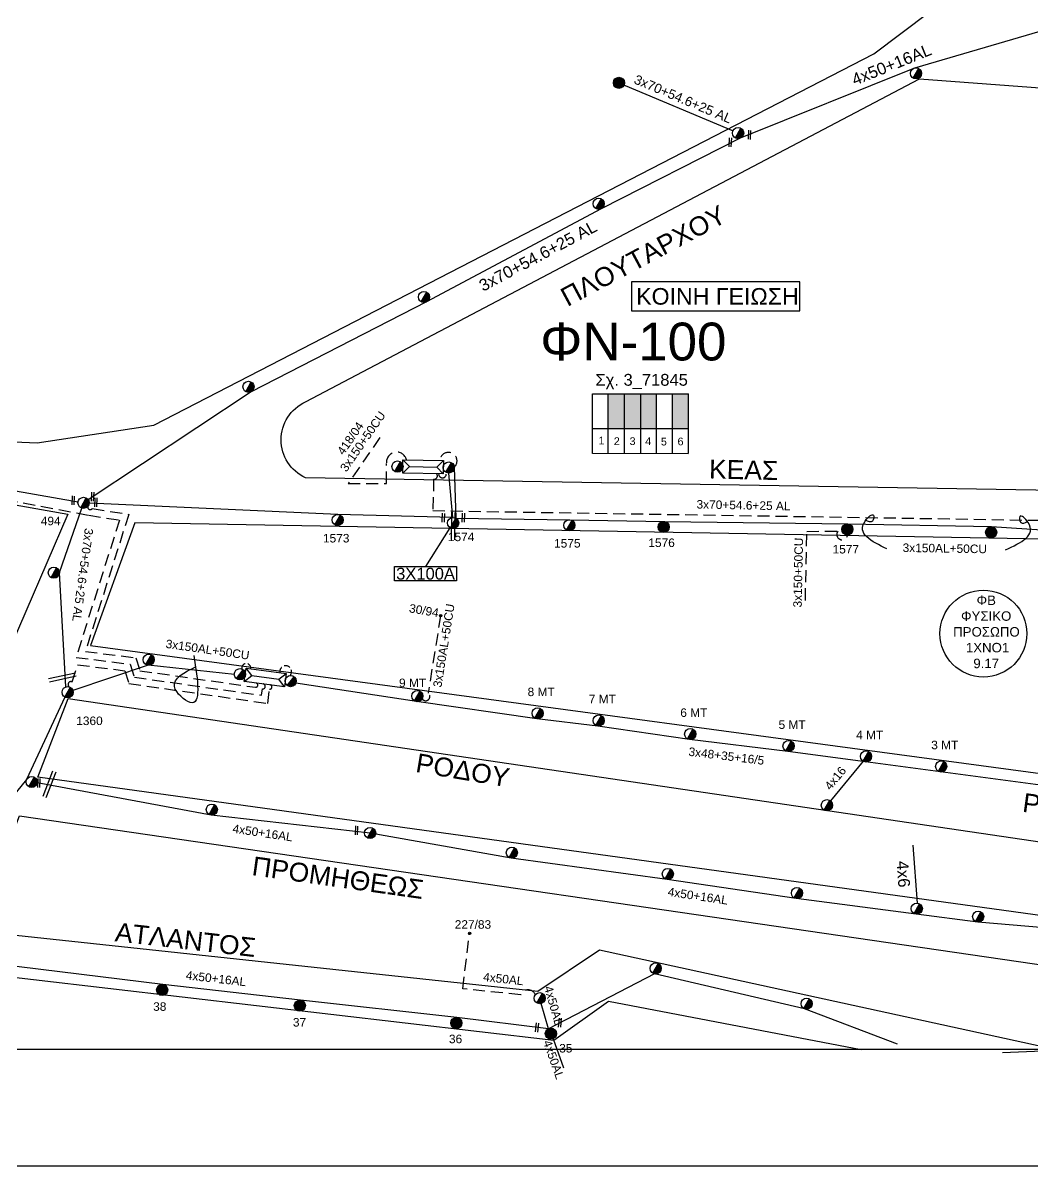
# Model space of a CAD drawing. Header units: millimetres. Extents: x 1421 to 7149, y 883 to 1925.
# Drawn here: x 6191.9 to 6405.1, y 887.4 to 1128.8 of the extents above; entities that cross this region are included whole.
import ezdxf
from ezdxf.enums import TextEntityAlignment as Align

# ---------------------------------------------------------------- set-up
doc = ezdxf.new("R2010")
doc.units = ezdxf.units.MM
doc.linetypes.add('DASHED', pattern=[19.05, 12.7, -6.35])
for name, color, linetype in [('3x150+35', 7, 'DASHED'), ('3x48+35+16_5', 7, 'Continuous'), ('4x6', 7, 'SYN_LINE'), ('Pillar', 7, 'Continuous'), ('Άγνωστα', 7, 'Continuous'), ('Γυμνά εναέρια ΧΤ (3Φ) 4x50AL', 7, 'Continuous'), ('Γυμνά εναέρια ΧΤ και ΦΟΠ (3Φ)   4x50+16AL', 7, 'Continuous'), ('Εναέρια παροχή ΧΤ 4x16', 7, 'SYN_LINE'), ('Επιγραφές - Σχήματα', 7, 'Continuous'), ('Καλώδια ΧΤ   3x150+50CU', 7, 'DASHED'), ('Καλώδια ΧΤ   3x150AL+50CU', 7, 'DASHED'), ('Μηχανική τομή', 7, 'Continuous'), ('Στύλος Ξύλινος', 7, 'Continuous'), ('Στύλος Ξύλινος @ 1', 7, 'Continuous'), ('Στύλος ΦΜ', 7, 'Continuous'), ('Στύλος ΦΜ @ 1', 7, 'Continuous'), ('Συνδέσεις', 7, 'Continuous'), ('Συνεστραμμένα ΧΤ   3x70+54.6+25 AL', 7, 'SYN_LINE'), ('Τομή', 7, 'Continuous'), ('Υποσταθμός εναέριος 2 στύλων', 7, 'Continuous'), ('Υποσταθμός πόλεως', 7, 'Continuous'), ('Υπόβαθρο ΔΕΗ', 7, 'Continuous'), ('Υπόγεια καλώδια Παροχών ΧΤ   4x50AL', 7, 'DASHED')]:
    doc.layers.add(name, color=color, linetype=linetype)
doc.styles.add('arial', font='ARIAL.TTF')
doc.styles.get("Standard").update_dxf_attribs({"font": 'ARIAL.TTF'})
doc.linetypes.add('SYN_LINE', pattern='A,0.5,-0.0001,["/\\/\\/\\/",Standard,S=0.1,R=0,X=0,Y=-0.05],-0.25', length=0.7501)

# ---------------------------------------------------------------- blocks, each defined once
blk = doc.blocks.new('ΥΠΑΡΧΩΝ ΤΣΙΜΕΝΤΕΝΙΟΣ ΣΤΥΛΟΣ')
at = {"layer": 'Στύλος ΦΜ'}
blk.add_hatch(color=256, dxfattribs=at).paths.add_polyline_path([(-1.29, -2.28, 0.574793), (2.62, 0, 0.268822), (1.3, 2.27)])
blk.add_line((-1.29, -2.28), (1.3, 2.27), dxfattribs=at)
blk.add_circle((0, 0), 2.62, dxfattribs=at)
at = {"layer": 'Στύλος ΦΜ', "flags": 4}
for tag, p in [('ΑΡΙΘΜΟΣ', (-4.68, 8.05)), ('ΤΥΠΟΣ', (-4.91, 3.03))]:
    blk.add_attdef(tag, p, '', height=4, dxfattribs=at)
blk = doc.blocks.new('ΥΠΑΡΧΩΝ ΞΥΛΙΝΟΣ ΣΤΥΛΟΣ')
at = {"layer": 'Στύλος Ξύλινος'}
h = blk.add_hatch(color=256, dxfattribs=at)
h.paths.add_polyline_path([(-2.62, 0, 0.270008), (-1.29, -2.28), (1.3, 2.27, 0.576266)])
h.paths.add_polyline_path([(-1.29, -2.28, 0.574793), (2.62, 0, 0.268822), (1.3, 2.27)])
blk.add_line((-1.29, -2.28), (1.3, 2.27), dxfattribs=at)
blk.add_circle((0, 0), 2.62, dxfattribs=at)
at = {"layer": 'Στύλος Ξύλινος', "flags": 4}
for tag, p in [('ΑΡΙΘΜΟΣ', (-4.91, 8.6)), ('ΤΥΠΟΣ', (-4.85, 3.39))]:
    blk.add_attdef(tag, p, '', height=4, dxfattribs=at)
blk = doc.blocks.new('ΥΠΟΣΤΑΘΜΟΣ ΕΝΑΕΡΙΟΣ ΕΠΙ 2 ΣΤΥΛΩΝ')
at = {"layer": 'Υποσταθμός εναέριος 2 στύλων', "linetype": 'Continuous'}
for points in [[(-11.97, -2.11, 0.574793), (-8.45, -0.07, 0.268822), (-9.64, 1.98)], [(9.68, -2.15, 0.574793), (13.19, -0.1, 0.268822), (12.01, 1.95)]]:
    blk.add_hatch(color=256, dxfattribs=at).paths.add_polyline_path(points)
for p, q in [((-11.97, -2.11), (-9.64, 1.98)), ((9.68, -2.15), (12.01, 1.95))]:
    blk.add_line(p, q, dxfattribs=at)
for centre in [(-10.81, -0.07), (10.84, -0.1)]:
    blk.add_circle(centre, 2.36, dxfattribs=at)
at = {"layer": 'Υποσταθμός πόλεως', "linetype": 'Continuous', "ltscale": 40}
blk.add_lwpolyline([(-8.57, 2.82), (8.57, 2.82), (8.57, -2.82), (-8.57, -2.82)], close=True, dxfattribs=at)
for points in [[(-5.75, 0), (-8.57, 2.82)], [(-8.57, -2.82), (-5.75, 0)], [(-5.75, 0), (5.75, 0)], [(5.75, 0), (8.57, 2.82)], [(8.57, -2.82), (5.75, 0)]]:
    blk.add_lwpolyline(points, dxfattribs=at)
at = {"layer": 'Υποσταθμός εναέριος 2 στύλων', "ltscale": 40, "flags": 1}
for tag, p in [('ΜΕΤΑΣΧΗΜΑΤΙΣΜΟΣ', (14.09, 2.51)), ('ΙΣΧΥΣ', (14.07, -0.28)), ('ΑΡΙΘΜΟΣ', (14.19, -3))]:
    blk.add_attdef(tag, p, '', height=1.8, dxfattribs=at)
blk = doc.blocks.new('_ΣΥΝΔΕΣΗ')
at = {"layer": 'Συνδέσεις', "linetype": 'SYN_LINE', "ltscale": 40}
blk.add_hatch(color=256, dxfattribs=at).paths.add_polyline_path([(0.5, -0.01, 1), (-0.5, -0.01, 1)])
at = {"layer": 'Συνδέσεις'}
blk.add_circle((0, -0.01), 0.5, dxfattribs=at)
blk = doc.blocks.new('ΜΗΧΑΝΙΚΗ ΤΟΜΗ')
at = {"layer": 'Μηχανική τομή', "ltscale": 40}
for p, q in [((-3.67, 1.17), (3.91, 1.17)), ((3.91, -0.38), (-3.67, -0.38))]:
    blk.add_line(p, q, dxfattribs=at)
blk = doc.blocks.new('ΤΟΜΗ')
at = {"layer": 'Τομή', "ltscale": 40}
for p, q in [((10.95, 0.22), (-12.13, 0.22)), ((10.95, -2.57), (-12.13, -2.57))]:
    blk.add_line(p, q, dxfattribs=at)

msp = doc.modelspace()

# ---------------------------------------------------------------- hatches: boundary and pattern name
at = {"layer": 'Pillar', "linetype": 'DASHED', "lineweight": -3, "ltscale": 0.2}
h = msp.add_hatch(color=27, dxfattribs=at)
h.dxf.hatch_style = 1
h.paths.add_polyline_path([(6319.04, 1050.48), (6315.62, 1050.48), (6315.62, 1043.12), (6319.04, 1043.11)])
h = msp.add_hatch(color=1, dxfattribs=at)
h.dxf.hatch_style = 1
h.paths.add_polyline_path([(6322.48, 1050.48), (6319.04, 1050.48), (6319.04, 1043.11), (6322.48, 1043.11)])
h = msp.add_hatch(color=85, dxfattribs=at)
h.dxf.hatch_style = 1
h.paths.add_polyline_path([(6325.88, 1050.48), (6322.48, 1050.48), (6322.48, 1043.11), (6325.88, 1043.11)])
h = msp.add_hatch(color=5, dxfattribs=at)
h.dxf.hatch_style = 1
h.paths.add_polyline_path([(6332.56, 1050.48), (6329.17, 1050.48), (6329.17, 1043.1), (6332.56, 1043.1)])

# ---------------------------------------------------------------- linework, layer by layer
at = {"lineweight": -3, "ltscale": 0.1}
for points in [[(4932.72, 1917.4), (7149.36, 1917.4), (7149.36, 887.4), (4932.72, 887.4)], [(5038.25, 1899.55), (6989.1, 1899.55), (6989.1, 911.99), (5038.25, 911.99)]]:
    msp.add_lwpolyline(points, close=True, dxfattribs=at)
at = {"layer": '3x150+35', "color": 5, "lineweight": -3, "ltscale": 0.1}
msp.add_arc((6239.12, 992.54), 0.952, 351.5979, 190.9351, dxfattribs=at)
at = {"layer": '3x150+35', "color": 6, "lineweight": -3, "ltscale": 0.1}
msp.add_arc((6247.44, 991.79), 1.25, 319.3737, 189.5891, dxfattribs=at)
at = {"layer": '3x48+35+16_5', "color": 6, "lineweight": -3, "ltscale": 0.2}
msp.add_lwpolyline([(6446.76, 963.25), (6420.48, 966.11), (6409, 967.57), (6385.76, 970.62), (6369.89, 972.73), (6353.51, 974.92), (6332.76, 977.45), (6313.4, 980.32), (6300.52, 981.83), (6275.08, 985.46), (6249.59, 989.36)], dxfattribs=at)
at = {"layer": '4x6', "color": 85, "lineweight": -3, "ltscale": 15}
msp.add_lwpolyline([(6380.9, 942.93), (6379.98, 955.13)], dxfattribs=at)
at = {"layer": 'Pillar', "lineweight": -3, "ltscale": 40}
for points in [[(6312.28, 1037.84), (6312.28, 1050.48), (6332.56, 1050.48)], [(6315.6, 1037.84), (6315.6, 1050.48)], [(6319.04, 1037.83), (6319.04, 1050.48)], [(6322.48, 1037.83), (6322.48, 1050.48)], [(6325.78, 1037.83), (6325.78, 1050.48)], [(6329.17, 1037.82), (6329.17, 1050.48)], [(6332.56, 1037.94), (6332.56, 1050.48)], [(6312.28, 1043.12), (6332.56, 1043.1)], [(6332.56, 1037.81), (6332.56, 1037.81), (6312.28, 1037.84)]]:
    msp.add_lwpolyline(points, dxfattribs=at)
at = {"layer": 'Άγνωστα', "lineweight": -3, "ltscale": 0.1}
msp.add_line((6277.07, 1014.01), (6282.19, 1022.19), dxfattribs=at)
msp.add_lwpolyline([(6283.55, 1011), (6270.42, 1011), (6270.42, 1014.01), (6283.55, 1014.01)], close=True, dxfattribs=at)
msp.add_circle((6394.83, 999.83), 9.18, dxfattribs=at)
for points in [[(6374.44, 1017.71), (6369.84, 1023.6), (6371.62, 1024.81), (6371.39, 1023.57), (6369.93, 1023.78)], [(6399.48, 1017.55), (6404.27, 1023.29), (6402.53, 1024.56), (6402.72, 1023.31), (6404.18, 1023.48)], [(6228.04, 995.23), (6227.25, 985.31), (6223.96, 988.63), (6228.55, 992.87)]]:
    msp.add_spline(points, degree=3, dxfattribs=at)
at = {"layer": 'Γυμνά εναέρια ΧΤ (3Φ) 4x50AL', "color": 27, "lineweight": -3, "ltscale": 0.2}
for points in [[(6302.93, 916.42), (6301.42, 921.73)], [(6303.96, 914.3), (6306.13, 908.12)]]:
    msp.add_lwpolyline(points, dxfattribs=at)
at = {"layer": 'Γυμνά εναέρια ΧΤ και ΦΟΠ (3Φ)   4x50+16AL', "color": 27, "lineweight": -3, "ltscale": 0.2}
for p, q in [((6221.48, 925.77), (6164.76, 932.7)), ((6325.35, 927.99), (6302.93, 916.42)), ((6357.06, 920.59), (6325.35, 927.99)), ((6250.57, 922.45), (6221.48, 925.77)), ((6283.62, 918.77), (6250.57, 922.45)), ((6376.65, 913.14), (6357.06, 920.59)), ((6302.93, 916.42), (6283.62, 918.77)), ((6407.31, 911.66), (6398.85, 911.29))]:
    msp.add_line(p, q, dxfattribs=at)
at = {"layer": 'Γυμνά εναέρια ΧΤ και ΦΟΠ (3Φ)   4x50+16AL', "color": 1, "linetype": 'Continuous', "lineweight": -3, "ltscale": 0.2}
msp.add_lwpolyline([(6435.88, 1125.61), (6406.78, 1126.94), (6380.28, 1119.23), (6343.46, 1104.41)], dxfattribs=at)
at = {"layer": 'Γυμνά εναέρια ΧΤ και ΦΟΠ (3Φ)   4x50+16AL', "color": 5, "linetype": 'SYN_LINE', "lineweight": -3, "ltscale": 20}
msp.add_lwpolyline([(6236.6, 991.17), (6218.39, 993.14), (6202.49, 987.83)], dxfattribs=at)
at = {"layer": 'Γυμνά εναέρια ΧΤ και ΦΟΠ (3Φ)   4x50+16AL', "color": 5, "lineweight": -3, "ltscale": 0.2}
msp.add_lwpolyline([(6200.79, 986.44), (6192.72, 969.01), (6164.21, 934.01)], dxfattribs=at)
at = {"layer": 'Γυμνά εναέρια ΧΤ και ΦΟΠ (3Φ)   4x50+16AL', "color": 85, "lineweight": -3, "ltscale": 0.2}
msp.add_lwpolyline([(6425.1, 936.24), (6393.62, 938.9), (6380.61, 940.59), (6355.29, 943.88), (6328, 947.93), (6295.06, 952.4), (6265.28, 957.73), (6231.68, 961.51), (6194.94, 968.3)], dxfattribs=at)
at = {"layer": 'Εναέρια παροχή ΧΤ 4x16', "color": 6, "lineweight": -3, "ltscale": 12}
msp.add_lwpolyline([(6369.46, 972.87), (6362.52, 964.51)], dxfattribs=at)
at = {"layer": 'Εναέρια παροχή ΧΤ 4x16', "color": 27, "linetype": 'DASHED', "lineweight": -3, "ltscale": 0.2}
msp.add_arc((6281.83, 1036.28), 1.81, 312.809, 176.3853, dxfattribs=at)
at = {"layer": 'Επιγραφές - Σχήματα', "color": 190, "lineweight": -3}
msp.add_lwpolyline([(6320.51, 1067.95), (6356.03, 1067.95), (6356.03, 1074.13), (6320.51, 1074.13)], close=True, dxfattribs=at)
at = {"layer": 'Καλώδια ΧΤ   3x150+50CU', "color": 5, "lineweight": -3, "ltscale": 0.2}
msp.add_lwpolyline([(6267.35, 1041.22), (6260.61, 1031.5), (6268.76, 1031.54), (6268.76, 1035.74, -0.946256), (6272.96, 1036.51)], format="xyb", dxfattribs=at)
at = {"layer": 'Καλώδια ΧΤ   3x150+50CU', "color": 27, "lineweight": -3, "ltscale": 0.2}
msp.add_lwpolyline([(6357.23, 1006.85), (6357.52, 1021.41), (6364.13, 1021.49, 1.365995), (6366.14, 1020.65)], format="xyb", dxfattribs=at)
at = {"layer": 'Καλώδια ΧΤ   3x150+50CU', "color": 1, "lineweight": -3, "ltscale": 0.2}
msp.add_arc((6280.57, 1033.52), 0.81, 175.7759, 27.0018, dxfattribs=at)
at = {"layer": 'Καλώδια ΧΤ   3x150AL+50CU', "color": 2, "lineweight": -3, "ltscale": 0.2}
msp.add_lwpolyline([(6163.86, 1036, -0.787497), (6167.59, 1035.53), (6170.15, 1034.96), (6169.55, 1031.7), (6205.85, 1024.81), (6212.34, 1023.79), (6203.17, 994.81), (6214.63, 993.35), (6215.48, 990.64), (6242.36, 986.8), (6242.54, 988.16, 0.998894), (6242.69, 989.21)], format="xyb", dxfattribs=at)
at = {"layer": 'Καλώδια ΧΤ   3x150AL+50CU', "color": 85, "linetype": 'DASHED', "lineweight": -3, "ltscale": 0.2}
msp.add_lwpolyline([(6279.3, 1033.59, -0.735611), (6278.7, 1032.45), (6278.53, 1025.79), (6476.75, 1022.64), (6485.34, 1010.73), (6484.4, 1009.65), (6491.92, 1003.33), (6493.72, 1004.72, 0.836321), (6494.68, 1005.47)], format="xyb", dxfattribs=at)
at = {"layer": 'Καλώδια ΧΤ   3x150AL+50CU', "color": 30, "lineweight": -3, "ltscale": 0.2}
msp.add_lwpolyline([(6205.64, 1026.67, 0.790144), (6206.6, 1026.21), (6214.3, 1025), (6205.14, 996.07), (6215.77, 994.72), (6216.63, 991.99), (6241.08, 988.5), (6241.08, 988.5, 0.932706), (6241.2, 989.41)], format="xyb", dxfattribs=at)
at = {"layer": 'Καλώδια ΧΤ   3x150AL+50CU', "color": 6, "lineweight": -3, "ltscale": 0.2}
msp.add_lwpolyline([(6280.16, 1003.6), (6277.54, 987.24, -1.208359), (6276.28, 986.06)], format="xyb", dxfattribs=at)
at = {"layer": 'Καλώδια ΧΤ   3x150AL+50CU', "color": 85, "lineweight": -3, "ltscale": 0.2}
msp.add_lwpolyline([(6201.72, 988.59, -0.909534), (6202.33, 989.64), (6203.5, 993.26), (6213.48, 991.98), (6214.33, 989.28), (6243.65, 985.1), (6244.05, 988.08, 0.929944), (6244.17, 989.01)], format="xyb", dxfattribs=at)
at = {"layer": 'Συνεστραμμένα ΧΤ   3x70+54.6+25 AL', "color": 1, "linetype": 'SYN_LINE', "lineweight": -3, "ltscale": 20}
for points in [[(6317.84, 1116.11), (6341.94, 1105.96)], [(6343.46, 1104.41), (6314.08, 1089.53), (6277.21, 1069.86), (6240.13, 1050.88), (6205.73, 1028.09)]]:
    msp.add_lwpolyline(points, dxfattribs=at)
at = {"layer": 'Συνεστραμμένα ΧΤ   3x70+54.6+25 AL', "color": 30, "lineweight": -3, "ltscale": 20}
msp.add_lwpolyline([(6203.58, 1027.58), (6165.44, 1034.27), (6125.06, 1041.13), (6112.27, 1043.75), (6098.76, 1045.73), (6075.84, 1049.49), (6044.64, 1054.23)], dxfattribs=at)
at = {"layer": 'Συνεστραμμένα ΧΤ   3x70+54.6+25 AL', "color": 1, "lineweight": -3, "ltscale": 10, "flags": 128}
msp.add_lwpolyline([(6281.87, 1033.72), (6282.71, 1024.36)], dxfattribs=at)
at = {"layer": 'Συνεστραμμένα ΧΤ   3x70+54.6+25 AL', "color": 27, "lineweight": -3, "ltscale": 10}
msp.add_lwpolyline([(6283.06, 1034.95), (6283.4, 1024.21)], dxfattribs=at)
at = {"layer": 'Συνεστραμμένα ΧΤ   3x70+54.6+25 AL', "color": 27, "lineweight": -3, "ltscale": 20}
msp.add_lwpolyline([(6283.4, 1024.21), (6307.45, 1023.87), (6327.51, 1023.5), (6366.17, 1023.01), (6396.55, 1022.41), (6408.23, 1021.68), (6429.9, 1022.05), (6457.33, 1021.37), (6474.79, 1021.16), (6514.63, 1030.13)], dxfattribs=at)
at = {"layer": 'Συνεστραμμένα ΧΤ   3x70+54.6+25 AL', "color": 85, "lineweight": -3, "ltscale": 20}
msp.add_lwpolyline([(6200.99, 988.57), (6199.65, 1012.74), (6204.36, 1026.33)], dxfattribs=at)
at = {"layer": 'Συνεστραμμένα ΧΤ   3x70+54.6+25 AL', "color": 1, "lineweight": -3, "ltscale": 20, "flags": 128}
msp.add_lwpolyline([(6282.71, 1024.36), (6258.45, 1024.99), (6205.93, 1027.39)], dxfattribs=at)
at = {"layer": 'Υπόβαθρο ΔΕΗ', "lineweight": -3, "ltscale": 0.2}
msp.add_lwpolyline([(6383.34, 1131.02, 0.083198), (6390.55, 1175.34, 0.089178), (6386.84, 1189.81), (5964.69, 1083.95, 0.847432), (5964.69, 1077.69), (6168.83, 1041.26), (6194.95, 1040.11), (6219.57, 1043.82), (6371.65, 1122.23)], format="xyb", close=True, dxfattribs=at)
msp.add_lwpolyline([(6251.62, 1032.73, -0.641343), (6251.62, 1048.74), (6381.35, 1116.94), (6562.49, 1103.45)], format="xyb", dxfattribs=at)
for points in [[(6564.35, 1099.05), (6539.42, 1081.67), (6497.6, 1028.59), (6251.62, 1032.73)], [(6078.81, 911.29), (6133.86, 1036.99), (6201.42, 1025.05), (6152.55, 911.99)], [(6407.06, 912.66), (6313.73, 933.02), (6300.7, 924.27), (6181.82, 937.03), (6191.24, 961.35), (6419.13, 928.11), (6407.06, 912.66)], [(6170.3, 911.99), (6178.42, 928.64), (6304.08, 914.01), (6315.65, 922.24), (6369.03, 911.99)]]:
    msp.add_lwpolyline(points, dxfattribs=at)
for points in [[(6478.29, 1018.48), (6215.55, 1023.24), (6206.24, 997.29), (6447.69, 964.8), (6483.81, 1010.7)], [(6435.38, 951.61), (6435.79, 949.92), (6426.2, 937.63), (6195.12, 969.52), (6201.53, 986.15)]]:
    msp.add_lwpolyline(points, close=True, dxfattribs=at)
at = {"layer": 'Υπόγεια καλώδια Παροχών ΧΤ   4x50AL', "color": 27, "lineweight": -3, "ltscale": 0.2}
msp.add_lwpolyline([(6300.18, 923.6, 0.677315), (6297.12, 923.55), (6284.84, 924.86), (6286.28, 936.54)], format="xyb", dxfattribs=at)

# ---------------------------------------------------------------- block references
at = {"layer": 'Μηχανική τομή', "lineweight": -3}
for p, xscale, yscale, zscale, rotation in [((6345.33, 1105.16), 0.2500000000000124, 0.2500000000000124, 0.2500000000000124, 267.6485671368781), ((6341.26, 1103.59), 0.2500000000000124, 0.2500000000000124, 0.2500000000000124, 267.6485671368781), ((6202.45, 1027.97), 0.2500000000000124, 0.2500000000000124, 0.2500000000000124, 267.6485671368781), ((6206.56, 1028.75), 0.2500000000000124, 0.2500000000000124, 0.2500000000000124, 267.6485671368781), ((6207.25, 1027.6), 0.2500000000000124, 0.2500000000000124, 0.2500000000000124, 267.6485671368781), ((6280.66, 1024.31), 0.2500000000000124, 0.2500000000000124, 0.2500000000000124, 267.6485671368781), ((6284.87, 1024.36), 0.2500000000000124, 0.2500000000000124, 0.2500000000000124, 267.6485671368781), ((6195.2, 968.34), 0.2500000000000124, 0.2500000000000124, 0.2500000000000124, 267.6485671368781), ((6262.32, 958.3), 0.2500000000000124, 0.2500000000000124, 0.2500000000000124, 267.6485671368781), ((6300.63, 916.63), 0.250000000000208, 0.250000000000208, 0.250000000000208, 84.3788264927295), ((6305.48, 917.65), 0.250000000000208, 0.250000000000208, 0.250000000000208, 84.3788264927295)]:
    msp.add_blockref('ΜΗΧΑΝΙΚΗ ΤΟΜΗ', p, dxfattribs=dict(at, xscale=xscale, yscale=yscale, zscale=zscale, rotation=rotation))
at = {"layer": 'Στύλος Ξύλινος @ 1', "lineweight": -3, "ltscale": 40, "xscale": 0.4499999999998181, "yscale": 0.4499999999998181, "zscale": 0.4499999999998181}
for p in [(6317.84, 1116.11), (6396.47, 1021.23)]:
    msp.add_blockref('ΥΠΑΡΧΩΝ ΞΥΛΙΝΟΣ ΣΤΥΛΟΣ', p, dxfattribs=at)
at = {"layer": 'Στύλος Ξύλινος @ 1', "lineweight": -3, "ltscale": 40}
ref = msp.add_blockref('ΥΠΑΡΧΩΝ ΞΥΛΙΝΟΣ ΣΤΥΛΟΣ', (6327.29, 1022.35), dxfattribs=dict(at, xscale=0.4499999999998181, yscale=0.4499999999998181, zscale=0.4499999999998181))
ref.add_attrib('ΑΡΙΘΜΟΣ', '1576', (6324.05, 1018.11), dxfattribs={"layer": 'Στύλος Ξύλινος', "height": 1.8, "flags": 4})
ref = msp.add_blockref('ΥΠΑΡΧΩΝ ΞΥΛΙΝΟΣ ΣΤΥΛΟΣ', (6366.1, 1021.83), dxfattribs=dict(at, xscale=0.4499999999998181, yscale=0.4499999999998181, zscale=0.4499999999998181))
ref.add_attrib('ΑΡΙΘΜΟΣ', '1577', (6362.97, 1016.75), dxfattribs={"layer": 'Στύλος Ξύλινος', "height": 1.8, "flags": 4})
ref = msp.add_blockref('ΥΠΑΡΧΩΝ ΞΥΛΙΝΟΣ ΣΤΥΛΟΣ', (6221.35, 924.6), dxfattribs=dict(at, xscale=0.4499999999998181, yscale=0.4499999999998181, zscale=0.4499999999998181))
ref.add_attrib('ΑΡΙΘΜΟΣ', '38', (6219.45, 920.19), dxfattribs={"layer": 'Στύλος Ξύλινος', "height": 1.8, "flags": 4})
ref = msp.add_blockref('ΥΠΑΡΧΩΝ ΞΥΛΙΝΟΣ ΣΤΥΛΟΣ', (6250.44, 921.28), dxfattribs=dict(at, xscale=0.4499999999998181, yscale=0.4499999999998181, zscale=0.4499999999998181))
ref.add_attrib('ΑΡΙΘΜΟΣ', '37', (6248.97, 916.87), dxfattribs={"layer": 'Στύλος Ξύλινος', "height": 1.8, "flags": 4})
ref = msp.add_blockref('ΥΠΑΡΧΩΝ ΞΥΛΙΝΟΣ ΣΤΥΛΟΣ', (6283.48, 917.6), dxfattribs=dict(at, xscale=0.4499999999998181, yscale=0.4499999999998181, zscale=0.4499999999998181))
ref.add_attrib('ΑΡΙΘΜΟΣ', '36', (6281.93, 913.35), dxfattribs={"layer": 'Στύλος Ξύλινος', "height": 1.8, "flags": 4})
ref = msp.add_blockref('ΥΠΑΡΧΩΝ ΞΥΛΙΝΟΣ ΣΤΥΛΟΣ', (6303.47, 915.37), dxfattribs=dict(at, xscale=0.4499999999998181, yscale=0.4499999999998181, zscale=0.4499999999998181))
ref.add_attrib('ΑΡΙΘΜΟΣ', '35', (6305.22, 911.39), dxfattribs={"layer": 'Στύλος Ξύλινος', "height": 1.8, "flags": 4})
at = {"layer": 'Στύλος ΦΜ @ 1', "lineweight": -3, "ltscale": 40, "xscale": 0.4499999999998181, "yscale": 0.4499999999998181, "zscale": 0.4499999999998181}
for p in [(6380.6, 1118.1), (6343.02, 1105.5), (6313.55, 1090.58), (6276.65, 1070.9), (6239.59, 1051.93), (6198.47, 1012.68), (6218.52, 994.31), (6193.79, 968.51), (6231.85, 962.67), (6361.77, 963.6), (6265.28, 957.73), (6295.22, 953.57), (6328.17, 949.09), (6355.44, 945.05), (6380.76, 941.76), (6393.72, 940.07), (6325.61, 929.14), (6301.1, 922.86), (6357.48, 921.69)]:
    msp.add_blockref('ΥΠΑΡΧΩΝ ΤΣΙΜΕΝΤΕΝΙΟΣ ΣΤΥΛΟΣ', p, dxfattribs=at)
at = {"layer": 'Στύλος ΦΜ @ 1', "lineweight": -3, "ltscale": 40}
ref = msp.add_blockref('ΥΠΑΡΧΩΝ ΤΣΙΜΕΝΤΕΝΙΟΣ ΣΤΥΛΟΣ', (6204.75, 1027.44), dxfattribs=dict(at, xscale=0.4499999999998181, yscale=0.4499999999998181, zscale=0.4499999999998181))
ref.add_attrib('ΑΡΙΘΜΟΣ', '494', (6195.71, 1022.7), dxfattribs={"layer": 'Στύλος ΦΜ', "height": 1.8, "flags": 4})
ref = msp.add_blockref('ΥΠΑΡΧΩΝ ΤΣΙΜΕΝΤΕΝΙΟΣ ΣΤΥΛΟΣ', (6258.42, 1023.82), dxfattribs=dict(at, xscale=0.4499999999998181, yscale=0.4499999999998181, zscale=0.4499999999998181))
ref.add_attrib('ΑΡΙΘΜΟΣ', '1573', (6255.32, 1019.07), dxfattribs={"layer": 'Στύλος ΦΜ', "height": 1.8, "flags": 4})
ref = msp.add_blockref('ΥΠΑΡΧΩΝ ΤΣΙΜΕΝΤΕΝΙΟΣ ΣΤΥΛΟΣ', (6282.81, 1023.19), dxfattribs=dict(at, xscale=0.4499999999998181, yscale=0.4499999999998181, zscale=0.4499999999998181))
ref.add_attrib('ΑΡΙΘΜΟΣ', '1574', (6281.71, 1019.35), dxfattribs={"layer": 'Στύλος ΦΜ', "height": 1.8, "flags": 4})
ref = msp.add_blockref('ΥΠΑΡΧΩΝ ΤΣΙΜΕΝΤΕΝΙΟΣ ΣΤΥΛΟΣ', (6307.37, 1022.7), dxfattribs=dict(at, xscale=0.4499999999998181, yscale=0.4499999999998181, zscale=0.4499999999998181))
ref.add_attrib('ΑΡΙΘΜΟΣ', '1575', (6304.14, 1018), dxfattribs={"layer": 'Στύλος ΦΜ', "height": 1.8, "flags": 4})
ref = msp.add_blockref('ΥΠΑΡΧΩΝ ΤΣΙΜΕΝΤΕΝΙΟΣ ΣΤΥΛΟΣ', (6275.25, 986.63), dxfattribs=dict(at, xscale=0.4499999999998181, yscale=0.4499999999998181, zscale=0.4499999999998181))
ref.add_attrib('ΑΡΙΘΜΟΣ', '9 MT', (6271.39, 988.53), dxfattribs={"layer": 'Στύλος ΦΜ', "height": 1.8, "flags": 4})
ref = msp.add_blockref('ΥΠΑΡΧΩΝ ΤΣΙΜΕΝΤΕΝΙΟΣ ΣΤΥΛΟΣ', (6201.38, 987.46), dxfattribs=dict(at, xscale=0.4499999999998181, yscale=0.4499999999998181, zscale=0.4499999999998181))
ref.add_attrib('ΑΡΙΘΜΟΣ', '1360', (6203.2, 980.52), dxfattribs={"layer": 'Στύλος ΦΜ', "height": 1.8, "flags": 4})
ref = msp.add_blockref('ΥΠΑΡΧΩΝ ΤΣΙΜΕΝΤΕΝΙΟΣ ΣΤΥΛΟΣ', (6300.66, 983), dxfattribs=dict(at, xscale=0.4499999999998181, yscale=0.4499999999998181, zscale=0.4499999999998181))
ref.add_attrib('ΑΡΙΘΜΟΣ', '8 MT', (6298.55, 986.63), dxfattribs={"layer": 'Στύλος ΦΜ', "height": 1.8, "flags": 4})
ref = msp.add_blockref('ΥΠΑΡΧΩΝ ΤΣΙΜΕΝΤΕΝΙΟΣ ΣΤΥΛΟΣ', (6313.57, 981.48), dxfattribs=dict(at, xscale=0.4499999999998181, yscale=0.4499999999998181, zscale=0.4499999999998181))
ref.add_attrib('ΑΡΙΘΜΟΣ', '7 MT', (6311.47, 985.11), dxfattribs={"layer": 'Στύλος ΦΜ', "height": 1.8, "flags": 4})
ref = msp.add_blockref('ΥΠΑΡΧΩΝ ΤΣΙΜΕΝΤΕΝΙΟΣ ΣΤΥΛΟΣ', (6332.9, 978.62), dxfattribs=dict(at, xscale=0.4499999999998181, yscale=0.4499999999998181, zscale=0.4499999999998181))
ref.add_attrib('ΑΡΙΘΜΟΣ', '6 MT', (6330.8, 982.24), dxfattribs={"layer": 'Στύλος ΦΜ', "height": 1.8, "flags": 4})
ref = msp.add_blockref('ΥΠΑΡΧΩΝ ΤΣΙΜΕΝΤΕΝΙΟΣ ΣΤΥΛΟΣ', (6353.67, 976.09), dxfattribs=dict(at, xscale=0.4499999999998181, yscale=0.4499999999998181, zscale=0.4499999999998181))
ref.add_attrib('ΑΡΙΘΜΟΣ', '5 MT', (6351.56, 979.71), dxfattribs={"layer": 'Στύλος ΦΜ', "height": 1.8, "flags": 4})
ref = msp.add_blockref('ΥΠΑΡΧΩΝ ΤΣΙΜΕΝΤΕΝΙΟΣ ΣΤΥΛΟΣ', (6370.04, 973.89), dxfattribs=dict(at, xscale=0.4499999999998181, yscale=0.4499999999998181, zscale=0.4499999999998181))
ref.add_attrib('ΑΡΙΘΜΟΣ', '4 MT', (6367.94, 977.52), dxfattribs={"layer": 'Στύλος ΦΜ', "height": 1.8, "flags": 4})
ref = msp.add_blockref('ΥΠΑΡΧΩΝ ΤΣΙΜΕΝΤΕΝΙΟΣ ΣΤΥΛΟΣ', (6385.91, 971.78), dxfattribs=dict(at, xscale=0.4499999999998181, yscale=0.4499999999998181, zscale=0.4499999999998181))
ref.add_attrib('ΑΡΙΘΜΟΣ', '3 MT', (6383.81, 975.41), dxfattribs={"layer": 'Στύλος ΦΜ', "height": 1.8, "flags": 4})
at = {"layer": 'Συνδέσεις', "lineweight": -3, "xscale": 0.4777242751392805, "yscale": 0.4777242751392805, "zscale": 0.4777242751392805}
for p in [(6280.16, 1003.6), (6286.29, 936.54)]:
    msp.add_blockref('_ΣΥΝΔΕΣΗ', p, dxfattribs=at)
at = {"layer": 'Τομή', "lineweight": -3}
for p, xscale, yscale, zscale, rotation in [((6282.52, 1022.7), 0.2500000000007357, 0.2500000000007357, 0.2500000000007357, 89.18087173927908), ((6200.19, 990.31), 0.2500000000002991, 0.2500000000002991, 0.2500000000002991, 192.2486155298858), ((6197.8, 967.81), 0.2500000000003888, 0.2500000000003888, 0.2500000000003888, 248.917740558956)]:
    msp.add_blockref('ΤΟΜΗ', p, dxfattribs=dict(at, xscale=xscale, yscale=yscale, zscale=zscale, rotation=rotation))
at = {"layer": 'Υποσταθμός εναέριος 2 στύλων', "lineweight": -3}
for p, xscale, yscale, zscale, rotation in [((6276.47, 1035.04), 0.4999999999999999, 0.4999999999999999, 0.4999999999999999, 359.0350486397219), ((6243.13, 990.57), 0.4999999999999998, 0.4999999999999998, 0.4999999999999998, 352.3360740746936)]:
    msp.add_blockref('ΥΠΟΣΤΑΘΜΟΣ ΕΝΑΕΡΙΟΣ ΕΠΙ 2 ΣΤΥΛΩΝ', p, dxfattribs=dict(at, xscale=xscale, yscale=yscale, zscale=zscale, rotation=rotation))

# ---------------------------------------------------------------- texts
at = {"lineweight": -3, "ltscale": 40, "char_height": 4, "width": 64.8866, "attachment_point": 1, "style": 'arial'}
for s, insert, rotation in [('ΠΛΟΥΤΑΡΧΟΥ', (6305.06, 1072.29), 28.1538), ('ΚΕΑΣ', (6336.93, 1036.59), 358.6275), ('ΡΟΔΟΥ', (6275.37, 974.6), 350.5004), ('ΡΟΔΟΥ', (6403.45, 966.2), 352.2831), ('ΠΡΟΜΗΘΕΩΣ', (6240.7, 952.82), 352), ('ΑΤΛΑΝΤΟΣ', (6211.7, 938.87), 353.5313)]:
    msp.add_mtext(s, dxfattribs=dict(at, insert=insert, rotation=rotation))
at = {"layer": 'Pillar', "lineweight": -3, "ltscale": 30, "char_height": 1.63, "width": 11.2573, "attachment_point": 1}
for s, insert in [('1', (6313.52, 1041.4)), ('2', (6316.76, 1041.27)), ('3', (6320.09, 1041.27)), ('4', (6323.39, 1041.27)), ('5', (6326.7, 1041.18)), ('6', (6330.22, 1041.21))]:
    msp.add_mtext(s, dxfattribs=dict(at, insert=insert))
at = {"layer": 'Άγνωστα', "lineweight": -3, "ltscale": 0.1}
for s, height, rotation, p in [(' 4x50+16AL', 2.5, 21.9357, (6374.97, 1119.79)), ('3x70+54.6+25 AL', 2, 337.1559, (6331.39, 1112.7)), ('3x70+54.6+25 AL', 2.5, 28.0795, (6300.72, 1079.57)), ('3x150+50CU', 1.8, 55.281, (6263.73, 1040.4)), ('418/04', 1.8, 55.281, (6261.11, 1041.06)), ('3x70+54.6+25 AL', 1.8, 358.8673, (6344.16, 1026.94)), ('3x70+54.6+25 AL', 1.8, 262.2469, (6204.59, 1012.23)), ('3x150+50CU', 1.8, 88.824, (6355.7, 1012.72)), ('3x150AL+50CU', 1.8, 359.0899, (6386.68, 1017.83)), ('30/94', 1.8, 350.2712, (6276.66, 1004.71)), ('3x150AL+50CU', 1.8, 80.9053, (6280.85, 997.31)), ('3x150AL+50CU', 1.8, 351.8842, (6230.95, 996.47)), ('3x48+35+16/5', 1.8, 353.0521, (6340.54, 973.98)), ('4x16', 1.8, 50.3068, (6363.55, 969.31)), ('4x50+16AL', 1.8, 351.5536, (6242.59, 957.77)), ('4x6', 2.5, 274.2841, (6377.93, 949.06)), ('4x50+16AL', 1.8, 351.5536, (6334.52, 944.43)), ('4x50+16AL', 1.8, 353.4841, (6232.74, 927)), ('4x50AL', 1.8, 353.9075, (6293.42, 926.93)), ('4x50AL', 1.8, 285.8525, (6304.06, 921.3)), ('4x50AL', 1.8, 289.3476, (6304.05, 909.9))]:
    msp.add_text(s, height=height, rotation=rotation, dxfattribs=at).set_placement(p, align=Align.MIDDLE_CENTER)
for s, height, p in [('Σχ. 3_71845', 2.5, (6322.64, 1053.41)), ('3X100A', 2.5, (6276.99, 1012.48)), ('227/83', 1.8, (6287, 938.42))]:
    msp.add_text(s, height=height, dxfattribs=at).set_placement(p, align=Align.MIDDLE_CENTER)
at = {"layer": 'Άγνωστα', "lineweight": -3, "ltscale": 0.1, "insert": (6388.12, 1007.87), "char_height": 2, "width": 14.3587, "attachment_point": 1}
msp.add_mtext('\\pi5.2653;ΦΒ \\P\\pi1.9836;ΦΥΣΙΚΟ \\P\\pi0.3233;ΠΡΟΣΩΠΟ\\P\\pi3.0068;1ΧΝΟ1\\P\\pi4.5818;9.17', dxfattribs=at)
at = {"layer": 'Επιγραφές - Σχήματα', "color": 190, "lineweight": -3, "insert": (6321.47, 1072.78), "char_height": 3.5, "width": 35.1311, "attachment_point": 1}
msp.add_mtext('KOINH ΓΕΙΩΣΗ', dxfattribs=at)
at = {"layer": 'Υπόβαθρο ΔΕΗ', "lineweight": -3, "insert": (6301.2, 1065.49), "char_height": 8, "width": 84.6573, "attachment_point": 1}
msp.add_mtext('ΦN-100', dxfattribs=at)

doc.saveas('drawing.dxf')
